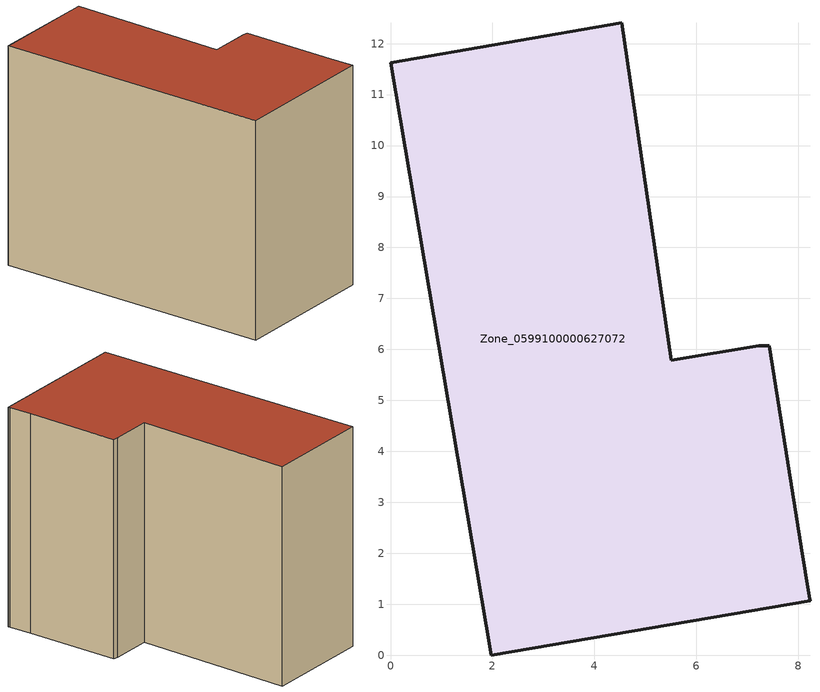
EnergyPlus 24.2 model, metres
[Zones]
Zone_0599100000627072
 floor ground (C_G): 8.22,1.15 8.23,1.07 1.97,0 0,11.63 4.53,12.41 5.51,5.79 7.22,6.07 7.43,6.07 8.06,2.12 z0
 wall outside (C_F): 1.97,0 8.23,1.07 8.22,1.15 8.06,2.12 7.43,6.07 7.22,6.07 5.51,5.79 4.53,12.41 0,11.63 1.97,0 z0:9.29
 roof outside (C_R): 8.23,1.07 8.22,1.15 8.06,2.12 7.43,6.07 7.22,6.07 5.51,5.79 4.53,12.41 0,11.63 1.97,0 z9.29
[BUILDING]
Pand.0599100000627072: North Axis=0; Terrain=City; Loads Convergence Tolerance Value=0.04; Temperature Convergence Tolerance Value=0.4; Solar Distribution=FullExterior; Maximum Number of Warmup Days=25; Minimum Number of Warmup Days=1
[Site:Location]
Rotterdam.The.Hague.AP_ZH_NLD Design_Conditions: Latitude=51.96; Longitude=4.45; Time Zone=1; Elevation=-4.5
[SITE:GROUNDTEMPERATURE:BUILDINGSURFACE]
18, 18, 18, 18, 18, 18, 18, 18, 18, 18, 18, 18
[MATERIAL] Thermal Absorptance=0.9; Solar Absorptance=0.7; Visible Absorptance=0.7
Name | Roughness | Thickness | Conductivity | Density | Specific Heat
G.TI.1946 | MediumSmooth | 0.15 | 1 | 540 | 1210
F.TI.1946 | Rough | 0.3 | 0.857143 | 1920 | 840
R.TI.1946 | MediumRough | 0.2 | 0.1 | 1500 | 1000
[CONSTRUCTION]
C_G: G.TI.1946
C_F: F.TI.1946
C_R: R.TI.1946
[ZONE]
Zone_0599100000627072: Type=1; Multiplier=1; Ceiling Height=Autocalculate; Volume=Autocalculate; Floor Area=autocalculate; Part of Total Floor Area=Yes
[ZONEINFILTRATION:DESIGNFLOWRATE]
Infil_Zone_0599100000627072: Zone or ZoneList or Space or SpaceList=Zone_0599100000627072; Schedule=AlwaysOn; Design Flow Rate Calculation Method=Flow/Area; Flow Rate per Floor Area=0.003; Constant Term Coefficient=1; Temperature Term Coefficient=0; Velocity Term Coefficient=0; Velocity Squared Term Coefficient=0
[HVACTEMPLATE:ZONE:IDEALLOADSAIRSYSTEM]
Zone_0599100000627072: Maximum Heating Supply Air Temperature=50; Minimum Cooling Supply Air Temperature=13; Maximum Heating Supply Air Humidity Ratio=0.0156; Minimum Cooling Supply Air Humidity Ratio=0.0077; Heating Limit=NoLimit; Cooling Limit=NoLimit; Dehumidification Control Type=ConstantSensibleHeatRatio; Cooling Sensible Heat Ratio=0.7; Dehumidification Setpoint=60; Humidification Control Type=None; Humidification Setpoint=30; Outdoor Air Method=None; Outdoor Air Flow Rate per Person=0.00944; Outdoor Air Flow Rate per Zone Floor Area=0; Outdoor Air Flow Rate per Zone=0; Demand Controlled Ventilation Type=None; Outdoor Air Economizer Type=NoEconomizer; Heat Recovery Type=None; Sensible Heat Recovery Effectiveness=0.7; Latent Heat Recovery Effectiveness=0.65
[ZONECONTROL:THERMOSTAT]
ThermostatControl_Zone_0599100000627072: Zone or ZoneList=Zone_0599100000627072; Control Type Schedule=DualSetpointControlType; Control 1=Thermostat_Zone_0599100000627072; Temperature Difference Between Cutout And Setpoint=0
[THERMOSTATSETPOINT:DUALSETPOINT]
Thermostat_Zone_0599100000627072: Heating Setpoint Temperature Schedule=HeatingSetpoint_Zone_0599100000627072; Cooling Setpoint Temperature Schedule=CoolingSetpoint_Zone_0599100000627072
[SCHEDULE:COMPACT]
HeatingSetpoint_Zone_0599100000627072: Through: 12/31, For: AllDays, Until: 24:00, 21
CoolingSetpoint_Zone_0599100000627072: Through: 12/31, For: AllDays, Until: 24:00, 24
DualSetpointControlType: Through: 12/31, For: AllDays, Until: 24:00, 4
AlwaysOn: Through: 12/31, For: AllDays, Until: 24:00, 1
